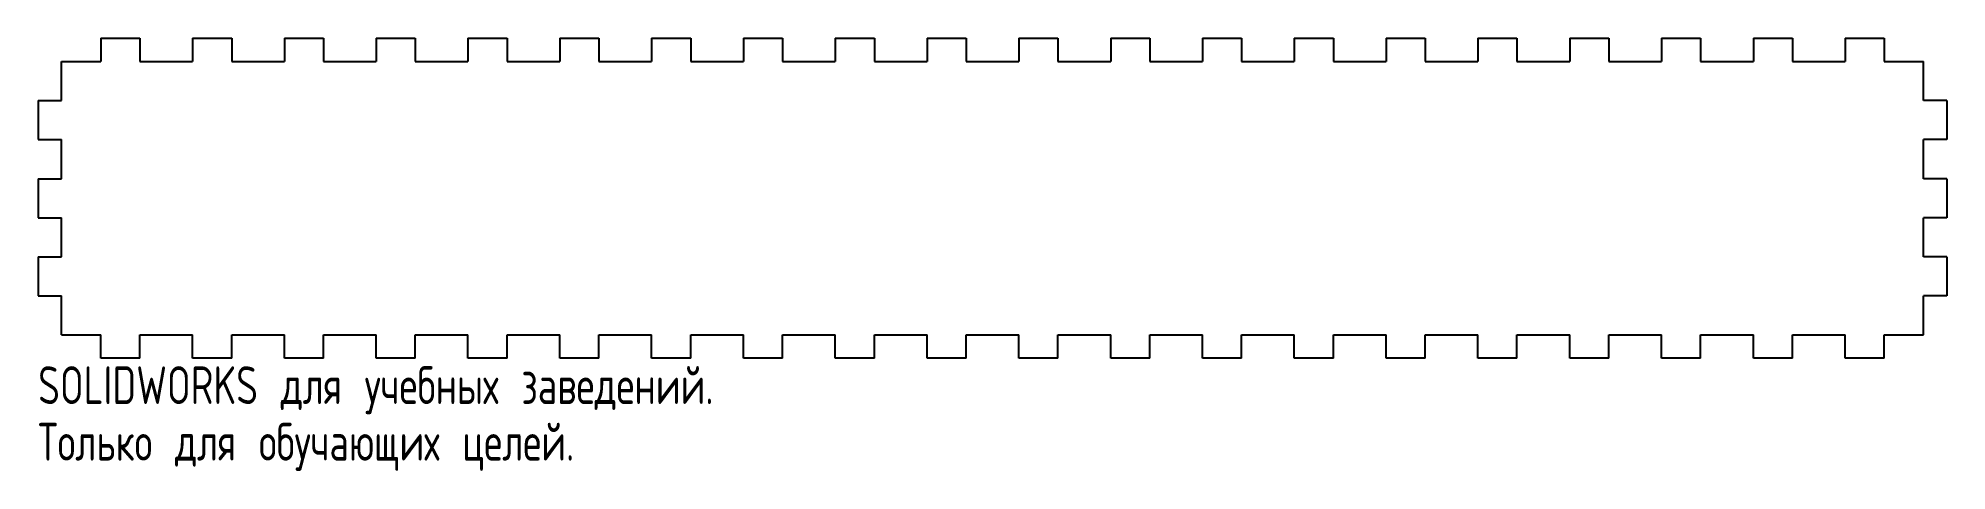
# Model space of a CAD drawing. Extents: x -116 to 128, y -194 to -138.
import ezdxf

# ---------------------------------------------------------------- set-up
doc = ezdxf.new("R2010")
doc.units = 0
doc.layers.get('0').update_dxf_attribs({"linetype": 'CONTINUOUS'})
doc.styles.add('SLDTEXTSTYLE0', font='TXT', dxfattribs={"width": 0.7, "bigfont": 'bigfont'})

msp = doc.modelspace()

# ---------------------------------------------------------------- linework, layer by layer
at = {"color": 7, "linetype": 'CONTINUOUS'}
for p, q in [((-108.08, -138.18), (-103.08, -138.18)), ((-108.08, -138.18), (-108.08, -141.18)), ((-103.08, -138.18), (-103.08, -141.18)), ((-96.34, -138.18), (-91.34, -138.18)), ((-96.34, -138.18), (-96.34, -141.18)), ((-91.34, -138.18), (-91.34, -141.18)), ((-84.6, -138.18), (-79.6, -138.18)), ((-84.6, -138.18), (-84.6, -141.18)), ((-79.6, -138.18), (-79.6, -141.18)), ((-72.87, -138.18), (-67.87, -138.18)), ((-72.87, -138.18), (-72.87, -141.18)), ((-67.87, -138.18), (-67.87, -141.18)), ((-61.13, -138.18), (-56.13, -138.18)), ((-61.13, -138.18), (-61.13, -141.18)), ((-56.13, -138.18), (-56.13, -141.18)), ((-49.39, -138.18), (-44.39, -138.18)), ((-49.39, -138.18), (-49.39, -141.18)), ((-44.39, -138.18), (-44.39, -141.18)), ((-37.66, -138.18), (-32.66, -138.18)), ((-37.66, -138.18), (-37.66, -141.18)), ((-32.66, -138.18), (-32.66, -141.18)), ((-25.92, -138.18), (-20.92, -138.18)), ((-25.92, -138.18), (-25.92, -141.18)), ((-20.92, -138.18), (-20.92, -141.18)), ((-14.18, -138.18), (-9.18, -138.18)), ((-14.18, -138.18), (-14.18, -141.18)), ((-9.18, -138.18), (-9.18, -141.18)), ((-2.45, -138.18), (2.55, -138.18)), ((-2.45, -138.18), (-2.45, -141.18)), ((2.55, -138.18), (2.55, -141.18)), ((9.29, -138.18), (14.29, -138.18)), ((9.29, -138.18), (9.29, -141.18)), ((14.29, -138.18), (14.29, -141.18)), ((21.03, -138.18), (26.03, -138.18)), ((21.03, -138.18), (21.03, -141.18)), ((26.03, -138.18), (26.03, -141.18)), ((32.76, -138.18), (37.76, -138.18)), ((32.76, -138.18), (32.76, -141.18)), ((37.76, -138.18), (37.76, -141.18)), ((44.5, -138.18), (49.5, -138.18)), ((44.5, -138.18), (44.5, -141.18)), ((49.5, -138.18), (49.5, -141.18)), ((56.24, -138.18), (61.24, -138.18)), ((56.24, -138.18), (56.24, -141.18)), ((61.24, -138.18), (61.24, -141.18)), ((67.97, -138.18), (72.97, -138.18)), ((67.97, -138.18), (67.97, -141.18)), ((72.97, -138.18), (72.97, -141.18)), ((79.71, -138.18), (84.71, -138.18)), ((79.71, -138.18), (79.71, -141.18)), ((84.71, -138.18), (84.71, -141.18)), ((91.45, -138.18), (96.45, -138.18)), ((91.45, -138.18), (91.45, -141.18)), ((96.45, -138.18), (96.45, -141.18)), ((103.19, -138.18), (108.19, -138.18)), ((103.19, -138.18), (103.19, -141.18)), ((108.19, -138.18), (108.19, -141.18)), ((114.92, -138.18), (119.92, -138.18)), ((114.92, -138.18), (114.92, -141.18)), ((119.92, -138.18), (119.92, -141.18)), ((-113.08, -141.18), (-108.08, -141.18)), ((-113.08, -146.18), (-113.08, -141.18)), ((-103.08, -141.18), (-96.34, -141.18)), ((-91.34, -141.18), (-84.6, -141.18)), ((-79.6, -141.18), (-72.87, -141.18)), ((-67.87, -141.18), (-61.13, -141.18)), ((-56.13, -141.18), (-49.39, -141.18)), ((-44.39, -141.18), (-37.66, -141.18)), ((-32.66, -141.18), (-25.92, -141.18)), ((-20.92, -141.18), (-14.18, -141.18)), ((-9.18, -141.18), (-2.45, -141.18)), ((2.55, -141.18), (9.29, -141.18)), ((14.29, -141.18), (21.03, -141.18)), ((26.03, -141.18), (32.76, -141.18)), ((37.76, -141.18), (44.5, -141.18)), ((49.5, -141.18), (56.24, -141.18)), ((61.24, -141.18), (67.97, -141.18)), ((72.97, -141.18), (79.71, -141.18)), ((84.71, -141.18), (91.45, -141.18)), ((96.45, -141.18), (103.19, -141.18)), ((108.19, -141.18), (114.92, -141.18)), ((119.92, -141.18), (124.92, -141.18)), ((124.92, -146.18), (124.92, -141.18)), ((-116.08, -146.18), (-113.08, -146.18)), ((127.92, -146.18), (124.92, -146.18)), ((-116.08, -151.18), (-113.08, -151.18)), ((-113.08, -156.18), (-113.08, -151.18)), ((124.92, -156.18), (124.92, -151.18)), ((127.92, -151.18), (124.92, -151.18)), ((-116.08, -156.18), (-113.08, -156.18)), ((127.92, -156.18), (124.92, -156.18)), ((-116.08, -161.18), (-113.08, -161.18)), ((-113.08, -166.18), (-113.08, -161.18)), ((124.92, -166.18), (124.92, -161.18)), ((127.92, -161.18), (124.92, -161.18)), ((-116.08, -166.18), (-113.08, -166.18)), ((127.92, -166.18), (124.92, -166.18)), ((-116.08, -171.18), (-113.08, -171.18)), ((-113.08, -176.18), (-113.08, -171.18)), ((124.92, -176.18), (124.92, -171.18)), ((127.92, -171.18), (124.92, -171.18)), ((-113.08, -176.18), (-108.08, -176.18)), ((-108.08, -179.18), (-108.08, -176.18)), ((-103.08, -179.18), (-103.08, -176.18)), ((-103.08, -176.18), (-96.34, -176.18)), ((-96.34, -179.18), (-96.34, -176.18)), ((-91.34, -179.18), (-91.34, -176.18)), ((-91.34, -176.18), (-84.6, -176.18)), ((-84.6, -179.18), (-84.6, -176.18)), ((-79.6, -179.18), (-79.6, -176.18)), ((-79.6, -176.18), (-72.87, -176.18)), ((-72.87, -179.18), (-72.87, -176.18)), ((-67.87, -179.18), (-67.87, -176.18)), ((-67.87, -176.18), (-61.13, -176.18)), ((-61.13, -179.18), (-61.13, -176.18)), ((-56.13, -179.18), (-56.13, -176.18)), ((-56.13, -176.18), (-49.39, -176.18)), ((-49.39, -179.18), (-49.39, -176.18)), ((-44.39, -179.18), (-44.39, -176.18)), ((-44.39, -176.18), (-37.66, -176.18)), ((-37.66, -179.18), (-37.66, -176.18)), ((-32.66, -179.18), (-32.66, -176.18)), ((-32.66, -176.18), (-25.92, -176.18)), ((-25.92, -179.18), (-25.92, -176.18)), ((-20.92, -179.18), (-20.92, -176.18)), ((-20.92, -176.18), (-14.18, -176.18)), ((-14.18, -179.18), (-14.18, -176.18)), ((-9.18, -179.18), (-9.18, -176.18)), ((-9.18, -176.18), (-2.45, -176.18)), ((-2.45, -179.18), (-2.45, -176.18)), ((2.55, -179.18), (2.55, -176.18)), ((2.55, -176.18), (9.29, -176.18)), ((9.29, -179.18), (9.29, -176.18)), ((14.29, -179.18), (14.29, -176.18)), ((14.29, -176.18), (21.03, -176.18)), ((21.03, -179.18), (21.03, -176.18)), ((26.03, -179.18), (26.03, -176.18)), ((26.03, -176.18), (32.76, -176.18)), ((32.76, -179.18), (32.76, -176.18)), ((37.76, -179.18), (37.76, -176.18)), ((37.76, -176.18), (44.5, -176.18)), ((44.5, -179.18), (44.5, -176.18)), ((49.5, -179.18), (49.5, -176.18)), ((49.5, -176.18), (56.24, -176.18)), ((56.24, -179.18), (56.24, -176.18)), ((61.24, -179.18), (61.24, -176.18)), ((61.24, -176.18), (67.97, -176.18)), ((67.97, -179.18), (67.97, -176.18)), ((72.97, -179.18), (72.97, -176.18)), ((72.97, -176.18), (79.71, -176.18)), ((79.71, -179.18), (79.71, -176.18)), ((84.71, -179.18), (84.71, -176.18)), ((84.71, -176.18), (91.45, -176.18)), ((91.45, -179.18), (91.45, -176.18)), ((96.45, -179.18), (96.45, -176.18)), ((96.45, -176.18), (103.19, -176.18)), ((103.19, -179.18), (103.19, -176.18)), ((108.19, -179.18), (108.19, -176.18)), ((108.19, -176.18), (114.92, -176.18)), ((114.92, -179.18), (114.92, -176.18)), ((119.92, -179.18), (119.92, -176.18)), ((119.92, -176.18), (124.92, -176.18)), ((-103.08, -179.18), (-108.08, -179.18)), ((-91.34, -179.18), (-96.34, -179.18)), ((-79.6, -179.18), (-84.6, -179.18)), ((-67.87, -179.18), (-72.87, -179.18)), ((-56.13, -179.18), (-61.13, -179.18)), ((-44.39, -179.18), (-49.39, -179.18)), ((-32.66, -179.18), (-37.66, -179.18)), ((-20.92, -179.18), (-25.92, -179.18)), ((-9.18, -179.18), (-14.18, -179.18)), ((2.55, -179.18), (-2.45, -179.18)), ((14.29, -179.18), (9.29, -179.18)), ((26.03, -179.18), (21.03, -179.18)), ((37.76, -179.18), (32.76, -179.18)), ((49.5, -179.18), (44.5, -179.18)), ((61.24, -179.18), (56.24, -179.18)), ((72.97, -179.18), (67.97, -179.18)), ((84.71, -179.18), (79.71, -179.18)), ((96.45, -179.18), (91.45, -179.18)), ((108.19, -179.18), (103.19, -179.18)), ((119.92, -179.18), (114.92, -179.18))]:
    msp.add_line(p, q, dxfattribs=at)
for points in [[(-116.08, -146.18), (-116.08, -151.18)], [(127.92, -146.18), (127.92, -151.18)], [(-116.08, -156.18), (-116.08, -161.18)], [(127.92, -156.18), (127.92, -161.18)], [(-116.08, -166.18), (-116.08, -171.18)], [(127.92, -166.18), (127.92, -171.18)]]:
    msp.add_open_spline(points, degree=1, dxfattribs=at)

# ---------------------------------------------------------------- texts
at = {"color": 7, "linetype": 'CONTINUOUS', "char_height": 4.8336, "attachment_point": 1, "style": 'SLDTEXTSTYLE0'}
for s, insert in [('SOLIDWORKS для учебных заведений.', (-116.08, -180.2)), ('Только для обучающих целей.', (-116.08, -187.45))]:
    msp.add_mtext(s, dxfattribs=dict(at, insert=insert))

doc.saveas('drawing.dxf')
